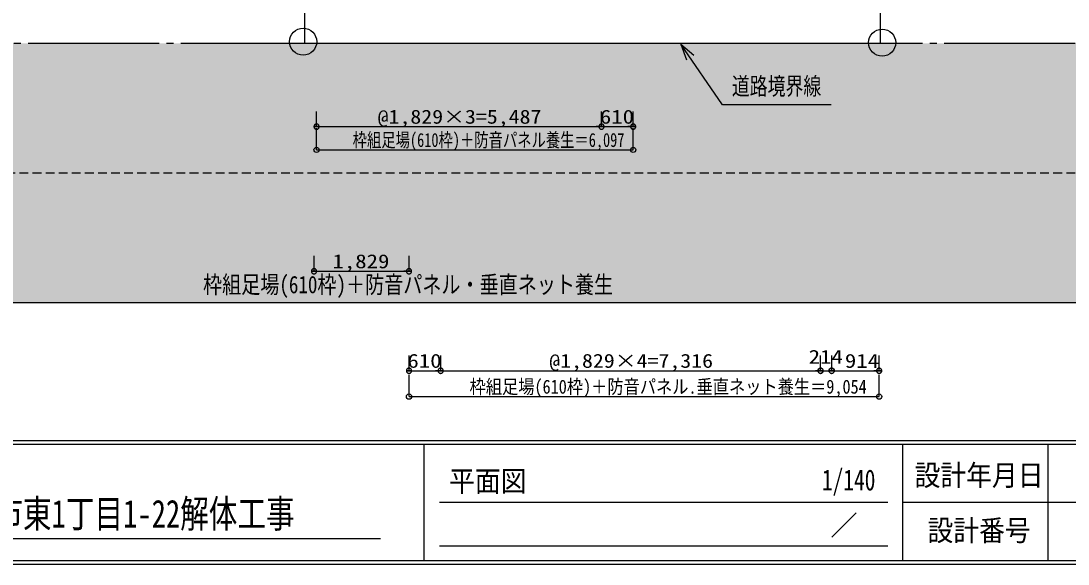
# Model space of a CAD drawing. Units: millimetres, scale not verified. Extents: x -28066 to 28517, y -19778 to 19827.
# Drawn here: x -13374 to 6791, y -19778 to -9310 of the extents above; entities that cross this region are included whole.
import ezdxf
from ezdxf.enums import TextEntityAlignment as Align

# ---------------------------------------------------------------- set-up
doc = ezdxf.new("R2010")
doc.units = ezdxf.units.MM
doc.header["$LTSCALE"] = 140
doc.linetypes.add('DASHED1', pattern=[1.8, 1.2, -0.6])
doc.linetypes.add('LONG_CHAIN', pattern=[21, 18, -1, 1, -1])
for name, color, linetype in [('0-1_基準芯', 7, 'Continuous'), ('0-4_50', 7, 'Continuous'), ('0-5_寸法', 7, 'Continuous'), ('0-7_図面枠', 7, 'Continuous'), ('0-E_敷地', 7, 'Continuous'), ('1-0_ブラケット枠', 134, 'DASHED1'), ('1-3_仮囲', 7, 'Continuous'), ('1-6_50_SNP', 7, 'Continuous'), ('1-7_0', 7, 'Continuous')]:
    doc.layers.add(name, color=color, linetype=linetype)
doc.styles.add('ＭＳ ゴシック', font='')
doc.styles.get('ＭＳ ゴシック').set_extended_font_data('MS Gothic')

# ---------------------------------------------------------------- blocks, each defined once
blk = doc.blocks.new('_DOT')
at = {"layer": '1-7_0'}
blk.add_line((-0.5, 0), (-1, 0), dxfattribs=at)
for points in [[(0.502, -0.032), (0.496, 0.063), (0.484, 0.124), (0.465, 0.184), (0.438, 0.241), (0.405, 0.294), (0.364, 0.342), (0.319, 0.385), (0.268, 0.422), (0.213, 0.452), (0.155, 0.476), (0.094, 0.491), (0.031, 0.499), (-0.031, 0.499), (-0.094, 0.491), (-0.155, 0.476), (-0.213, 0.452), (-0.268, 0.422), (-0.319, 0.385), (-0.364, 0.342), (-0.405, 0.294), (-0.438, 0.241), (-0.465, 0.184), (-0.484, 0.124), (-0.502, 0.032), (-0.5, 0), (0, 0)], [(-0.502, 0.032), (-0.496, -0.063), (-0.484, -0.124), (-0.465, -0.184), (-0.438, -0.241), (-0.405, -0.294), (-0.364, -0.342), (-0.319, -0.385), (-0.268, -0.422), (-0.213, -0.452), (-0.155, -0.476), (-0.094, -0.491), (-0.031, -0.499), (0.031, -0.499), (0.094, -0.491), (0.155, -0.476), (0.213, -0.452), (0.268, -0.422), (0.319, -0.385), (0.364, -0.342), (0.405, -0.294), (0.438, -0.241), (0.465, -0.184), (0.484, -0.124), (0.502, -0.032), (0.5, 0), (0, 0)]]:
    blk.add_lwpolyline(points, close=True, dxfattribs=at)

msp = doc.modelspace()

# ---------------------------------------------------------------- linework, layer by layer
at = {"layer": '0-1_基準芯', "linetype": 'LONG_CHAIN'}
msp.add_line((-16173.1, -9739.8), (10849.6, -9739.8), dxfattribs=at)
at = {"layer": '0-1_基準芯', "color": 231}
for points in [[(9630.8, -9739.8), (-24130.6, -14739.8), (-24130.6, -9739.8)], [(-24130.6, -14739.8), (9630.8, -9739.8), (9630.8, -14739.8)]]:
    msp.add_solid(points, dxfattribs=at)
at = {"layer": '0-4_50'}
msp.add_line((-663, -9759.2), (-418.5, -9968.7), dxfattribs=at)
msp.add_lwpolyline([(2229.6, -10925.8), (136.1, -10925.8), (-663, -9759.2), (-556, -10062.9)], dxfattribs=at)
at = {"layer": '0-5_寸法'}
for p, q in [((-7681, -11796), (-7681, -11376)), ((-1584, -11796), (-1584, -11376)), ((-7681, -11796), (-1584, -11796)), ((2025.4, -16052.3), (2025.4, -15758.3)), ((2239.2, -16052.3), (2239.2, -15758.3)), ((-5900.6, -16550.5), (-5900.6, -16130.5)), ((2025.4, -16052.3), (2239.2, -16052.3)), ((3153.2, -16550.5), (3153.2, -16130.5)), ((-5900.6, -16550.5), (3153.2, -16550.5))]:
    msp.add_line(p, q, dxfattribs=at)
for centre in [(-7681, -11796), (-1584, -11796), (2025.4, -16052.3), (2239.2, -16052.3), (-5900.6, -16550.5), (3153.2, -16550.5)]:
    msp.add_circle(centre, 50.4, dxfattribs=at)
at = {"layer": '0-7_図面枠'}
for p, q in [((-27996.5, -17398.3), (28381.8, -17398.3)), ((-27996.5, -17468.3), (28381.8, -17468.3)), ((-5609.2, -19708.3), (-5609.2, -17468.3)), ((3608.6, -19708.3), (3608.6, -17468.3)), ((6408.6, -19708.3), (6408.6, -17468.3)), ((-5310.6, -18588.3), (-4925.6, -18588.3)), ((-4925.6, -18588.3), (2842.8, -18588.3)), ((2842.8, -18588.3), (3319.7, -18588.3)), ((3608.6, -18588.3), (15144.5, -18588.3)), ((2244.3, -19258.9), (2712.4, -18790.8)), ((-18273.9, -19288.3), (-6449.2, -19288.3)), ((-5310.6, -19428.3), (-4925.6, -19428.3)), ((-4925.6, -19428.3), (2842.8, -19428.3)), ((2842.8, -19428.3), (3319.7, -19428.3)), ((-27996.5, -19708.3), (28381.8, -19708.3)), ((-28066.5, -19778.3), (28451.8, -19778.3))]:
    msp.add_line(p, q, dxfattribs=at)
at = {"layer": '0-E_敷地'}
msp.add_line((-7909.7, -9739.8), (3174.6, -9739.8), dxfattribs=at)
msp.add_lwpolyline([(-7909.7, -9739.8), (-7909.7, 12653.3), (3174.6, 12653.3), (3174.6, -9739.8)], dxfattribs=at)
for centre in [(-7938.9, -9710.6), (3210.9, -9729.8)]:
    msp.add_circle(centre, 261.2, dxfattribs=at)
at = {"layer": '1-0_ブラケット枠'}
msp.add_line((-16173.1, -12239.8), (9632.3, -12239.8), dxfattribs=at)
at = {"layer": '1-0_ブラケット枠', "linetype": 'Continuous'}
msp.add_line((-24154.1, -14739.8), (9632.3, -14739.8), dxfattribs=at)
at = {"layer": '1-6_50_SNP'}
for p, q in [((-7681, -11347.6), (-7681, -11053.6)), ((-2194, -11347.6), (-2194, -11053.6)), ((-2194, -11347.6), (-2194, -11053.6)), ((-1584, -11347.6), (-1584, -11053.6)), ((-7681, -11347.6), (-2194, -11347.6)), ((-2194, -11347.6), (-1584, -11347.6)), ((-7729.6, -14134.1), (-7729.6, -13840.1)), ((-5900.6, -14134.1), (-5900.6, -13840.1)), ((-7729.6, -14134.1), (-5900.6, -14134.1)), ((-5900.6, -16052.3), (-5900.6, -15758.3)), ((-5290.6, -16052.3), (-5290.6, -15758.3)), ((-5290.6, -16052.3), (-5290.6, -15758.3)), ((2025.4, -16052.3), (2025.4, -15758.3)), ((2239.2, -16052.3), (2239.2, -15758.3)), ((3153.2, -16052.3), (3153.2, -15758.3)), ((-5900.6, -16052.3), (-5290.6, -16052.3)), ((-5290.6, -16052.3), (2025.4, -16052.3)), ((2239.2, -16052.3), (3153.2, -16052.3))]:
    msp.add_line(p, q, dxfattribs=at)

# ---------------------------------------------------------------- block references
at = {"layer": '1-6_50_SNP', "xscale": 100.8, "yscale": 100.8, "rotation": 180}
for p in [(-7681, -11347.6), (-2194, -11347.6), (-7729.6, -14134.1), (-5900.6, -16052.3), (-5290.6, -16052.3), (2239.2, -16052.3)]:
    msp.add_blockref('_DOT', p, dxfattribs=at)
at = {"layer": '1-6_50_SNP', "xscale": 100.8, "yscale": 100.8}
for p in [(-2194, -11347.6), (-1584, -11347.6), (-5900.6, -14134.1), (-5290.6, -16052.3), (2025.4, -16052.3), (3153.2, -16052.3)]:
    msp.add_blockref('_DOT', p, dxfattribs=at)

# ---------------------------------------------------------------- texts
at = {"layer": '0-4_50', "style": 'ＭＳ ゴシック'}
for s, width, p in [('道路境界線', 0.75, (316.5, -10836.2)), ('枠組足場(610枠)＋防音パネル・垂直ネット養生', 0.8, (-9866.7, -14660))]:
    msp.add_text(s, height=336.7, dxfattribs=dict(at, width=width)).set_placement(p, align=Align.BOTTOM_LEFT)
at = {"layer": '0-5_寸法', "style": 'ＭＳ ゴシック'}
for s, width, p in [('枠組足場(610枠)＋防音パネル養生＝6,097', 0.75, (-6984.5, -11819.8)), ('枠組足場(610枠)＋防音パネル.垂直ネット養生＝9,054', 0.85, (-4733.7, -16574.4))]:
    msp.add_text(s, height=269.4, dxfattribs=dict(at, width=width)).set_placement(p, align=Align.BOTTOM_LEFT)
at = {"layer": '0-7_図面枠', "style": 'ＭＳ ゴシック'}
for s, height, width, p in [('平面図', 404.4, 0.9, (-5128.7, -18502.9)), ('1/140', 404.1, 0.75, (2050.2, -18480.4)), ('設計年月日', 404.4, 0.9, (3836.4, -18390)), ('(仮称)東京都国立市東1丁目1-22解体工事', 538.8, 0.75, (-18294.7, -19238.6)), ('設計番号', 404.4, 0.9, (4085.4, -19452.8))]:
    msp.add_text(s, height=height, dxfattribs=dict(at, width=width)).set_placement(p, align=Align.BOTTOM_LEFT)
at = {"layer": '1-3_仮囲', "style": 'ＭＳ ゴシック', "width": 1.2}
msp.add_text('214', height=268.9, dxfattribs=at).set_placement((1796.1, -15998.8), align=Align.BOTTOM_LEFT)
at = {"layer": '1-6_50_SNP', "style": 'ＭＳ ゴシック'}
for s, width, p in [('@1,829×3=5,487', 1.15, (-6505.5, -11371.4)), ('610', 1.2, (-2225, -11371.4)), ('1,829', 1.2, (-7375.1, -14157.9)), ('610', 1.2, (-5931.6, -16076.1)), ('@1,829×4=7,316', 1.15, (-3200.6, -16076.1)), ('914', 1.2, (2493.7, -16076.8))]:
    msp.add_text(s, height=268.9, dxfattribs=dict(at, width=width)).set_placement(p, align=Align.BOTTOM_LEFT)

doc.saveas('drawing.dxf')
